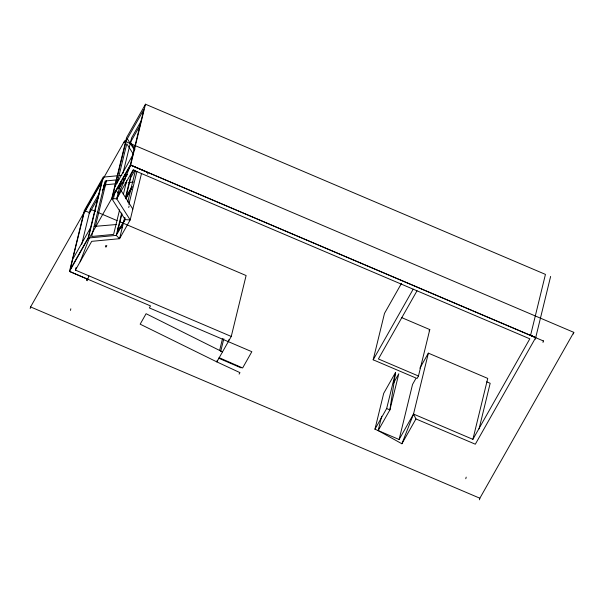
<?xml version="1.0" encoding="UTF-8"?>
<svg xmlns="http://www.w3.org/2000/svg" width="604" height="604" viewBox="0 0 604 604"><rect width="100%" height="100%" fill="white"/><g stroke="black" fill="none" stroke-linecap="round" stroke-linejoin="round"><path stroke-width="0.91" d="M395.575 372.381L389.882 409.92L378.172 430.584L401.894 443.759L415.952 418.934L413.521 414.065L428.372 353.144L487.738 378.414L472.887 439.334L413.521 414.065L399.116 439.501L374.948 429.21L383.683 393.385L395.575 372.381L386.651 408.546L374.948 429.21M72.608 259.463L70.313 269.407L88.056 238.074L101.676 182.212L83.933 213.544L72.608 259.463L90.358 228.131M219.184 357.696L242.634 367.964L251.838 351.702L149.369 307.919L150.509 305.911L69.49 271.415L84.341 210.494L103.261 177.085L88.41 238.006L69.49 271.415L87.603 279.252M30.2 308.538L30.593 306.923L124.537 141.064L573.8 332.351L573.407 333.967M222.506 351.89L146.093 313.71L140.166 324.174L216.844 361.894L231.257 336.451L75.425 270.101L76.044 267.557M81.661 244.507L90.275 209.188M70.442 310.403L70.834 308.795M95.289 226.666L106.561 180.453L103.39 186.04M86.478 280.43L86.84 278.927M87.233 280.754L88.909 275.847M124.145 142.68L124.537 141.064M141.532 173.408L130.192 219.931L125.179 219.614L111.732 198.505L126.568 137.637L145.488 104.228L545.442 274.39L530.591 335.311L533.332 336.549M113.288 199.161L115.228 191.204M117.214 183.042L126.78 143.805L133.257 153.975M75.425 270.101L91.71 241.343L119.554 238.701L130.192 219.931L116.746 198.822L120.951 181.57M122.952 173.333L131.597 137.901L141.578 120.272M105.398 247.021L105.768 245.518M106.395 246.923L106.765 245.42M119.607 209.807L113.605 234.412L91.665 236.489L105.194 180.989L118.905 179.69M123.367 194.36L126.689 180.732M145.504 104.175L130.653 165.096L116.746 198.822L111.732 198.505M121.706 213.001L116.255 235.371L119.554 238.701L124.688 217.651M125.413 197.787L131.098 174.473L133.778 169.754M121.948 213.846L117.357 232.683L124.703 219.713L125.141 217.916M127.731 202.083L135.296 171.053M128.886 204.409L136.957 171.294M128.72 207.519L129.082 206.017M147.64 174.103L148.01 172.608L130.653 165.096L89.407 237.916L80.128 261.796M217.244 360.271L216.844 361.894L239.947 372.63L239.101 374.125M219.614 350.539L222.506 338.67M220.709 351.445L223.812 338.701M231.257 336.451L246.107 275.537L119.705 221.713M401.668 317.606L429.784 329.58L418.466 376.013L417.062 378.489L373.181 359.803L384.499 313.37L401.517 283.329M378.172 430.584L381.668 416.254M399.116 439.501L412.54 384.423L415.763 378.731M465.782 478.738L466.182 477.122M479.063 428.855L490.169 383.291L486.726 381.826M479.463 499.825L479.855 498.217L573.8 332.351M535.325 339.176L550.629 276.421M542.988 342.438L543.381 340.822M228.365 341.554L228.81 339.758M401.894 443.759L413.521 414.065M98.799 193.869L99.449 192.729M90.268 209.211L99.32 193.235M89.211 213.552L98.256 197.576M102.333 190.381L105.496 184.794L115.719 183.79M140.528 124.583L130.54 142.212L135.017 149.271M115.009 186.432L132.744 155.122M127.104 174.345L119.388 187.972L117.153 188.848M116.746 198.822L133.084 169.966L529.821 338.821L472.887 439.334M134.941 170.222L130.758 177.614L126.017 197.055L132.057 186.387M125.421 198.799L132.117 186.983M125.911 198.678L131.423 188.946M125.179 219.614L116.255 235.371L88.41 238.006M373.181 359.803L413.196 289.165M417.024 290.796L378.414 358.957L418.466 376.013M393.31 383.449L398.806 373.755L389.882 409.92L386.651 408.546M429.082 330.818L429.784 329.58M419.871 368.146L428.372 353.144M543.351 340.935L130.653 165.096L535.725 337.561L475.318 444.212L415.952 418.934M241.102 367.874L218.693 358.21M103.254 177.115L117.176 175.794M119.033 175.621L121.819 175.356M124.605 175.092L127.384 174.828M122.567 179.343L125.307 179.086M120.355 183.352L123.141 183.088M124.998 182.914L126.855 182.74M128.712 182.559L133.348 182.121M94.118 226.424L116.406 224.529M117.606 228.108L122.25 227.67M117.637 187.353L119.388 187.972L132.835 209.082M91.136 209.55L95.47 211.392M97.199 212.132L117.108 220.611M84.341 210.494L89.513 212.699M30.593 306.923L479.855 498.217M530.591 335.311L535.725 337.621M127.067 138.422L134.533 150.154M116.157 190.215L118.15 193.34M126.123 140.845L112.661 196.081L130.388 164.779L143.858 109.543L126.123 140.845"/></g></svg>
